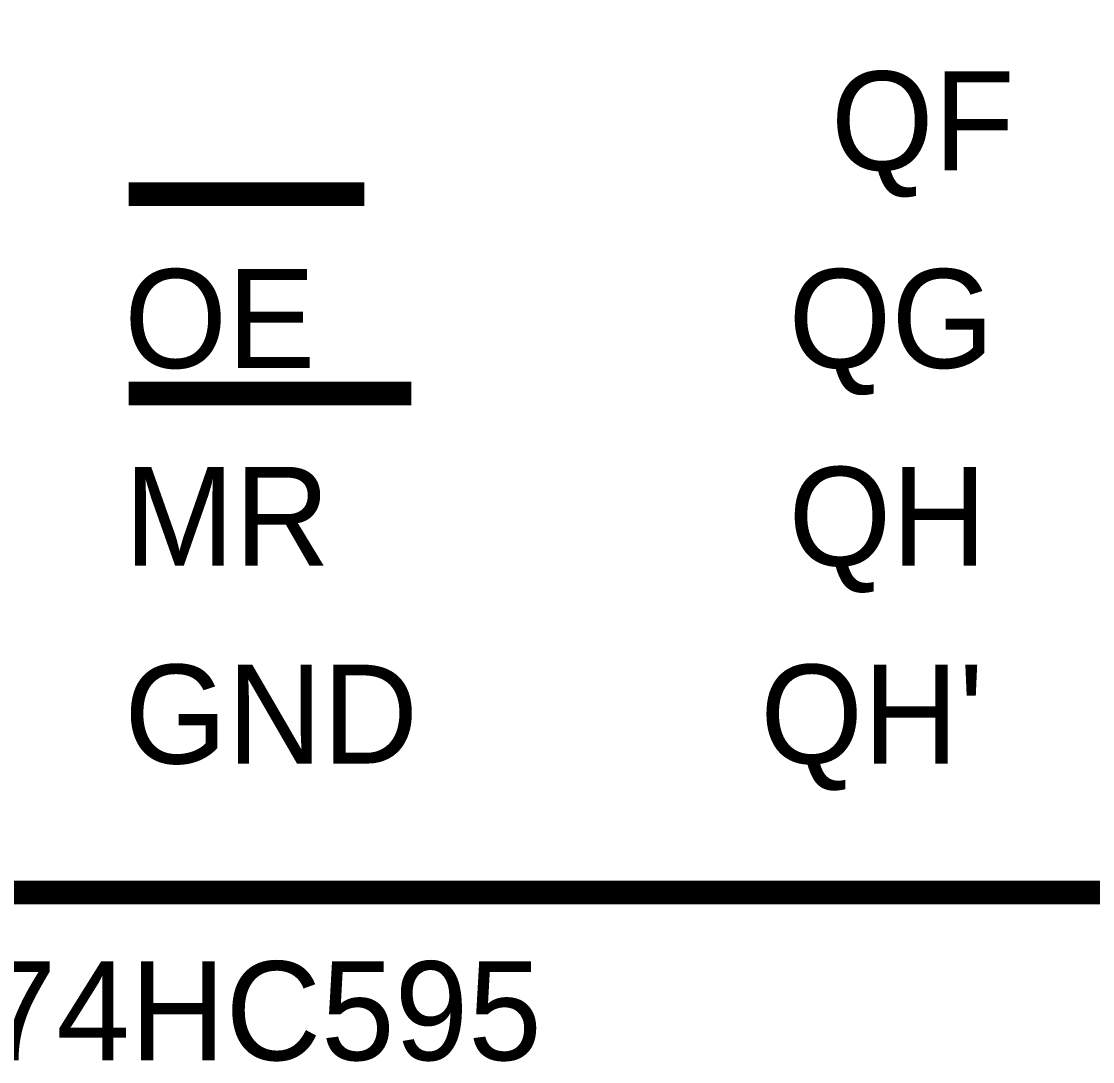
# Model space of a CAD drawing. Header units: inches. Extents: x 0 to 22.3, y 0 to 15.7.
# Drawn here: x 12.517 to 13.053, y 9.115 to 9.636 of the extents above; entities that cross this region are included whole.
import ezdxf

# ---------------------------------------------------------------- set-up
doc = ezdxf.new("R2010")
doc.units = ezdxf.units.IN
doc.header["$MEASUREMENT"] = 0
doc.layers.add('Sheet', color=255, linetype='Continuous')

msp = doc.modelspace()

# ---------------------------------------------------------------- linework, layer by layer
at = {"layer": 'Sheet'}
msp.add_lwpolyline([(12.49999, 10.1997, 0.0118, 0.0118, 0), (13.10028, 10.1997, 0.0118, 0.0118, 0), (13.10028, 9.19988, 0.0118, 0.0118, 0), (12.49999, 9.19988, 0.0118, 0.0118, 0), (12.49999, 10.1997, 0.0118, 0.0118, 0)], format="xyseb", close=True, dxfattribs=at)
for points in [[(12.63525, 9.54951, 0.0118, 0.0118, 0), (12.57027, 9.54951, 0.0118, 0.0118, 0)], [(12.6883, 9.54951, 0.0118, 0.0118, 0), (12.63525, 9.54951, 0.0118, 0.0118, 0)], [(12.65028, 9.44961, 0.0118, 0.0118, 0), (12.57027, 9.44961, 0.0118, 0.0118, 0)], [(12.71172, 9.44961, 0.0118, 0.0118, 0), (12.65028, 9.44961, 0.0118, 0.0118, 0)]]:
    msp.add_lwpolyline(points, format="xyseb", dxfattribs=at)

# ---------------------------------------------------------------- texts
for s, p in [('QF', (12.92169, 9.56144)), ('OE', (12.56806, 9.46243)), ('QG', (12.90048, 9.46243)), ('MR', (12.56806, 9.36342)), ('QH', (12.90048, 9.36342)), ('GND', (12.56806, 9.26441)), ("QH'", (12.88633, 9.26441)), ('74HC595', (12.49734, 9.1159))]:
    msp.add_text(s, height=0.049505, dxfattribs=at).set_placement(p)

doc.saveas('drawing.dxf')
